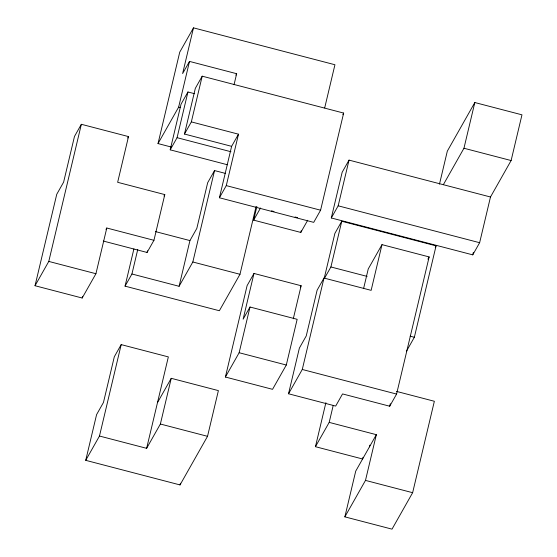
<?xml version="1.0" encoding="UTF-8"?>
<svg xmlns="http://www.w3.org/2000/svg" width="557" height="557" viewBox="0 0 557 557"><rect width="100%" height="100%" fill="white"/><g stroke="black" fill="none" stroke-linecap="round" stroke-linejoin="round"><path stroke-width="0.84" d="M153.941 240.304L106.791 228.008L95.929 273.724L82.178 298.023L35.028 285.727L56.744 194.302L63.616 182.153L74.478 136.437L81.35 124.288L128.5 136.583L117.645 182.299L164.795 194.595L153.941 240.304L147.069 252.46L103.282 241.042M35.028 285.727L48.779 261.421L81.35 124.288M82.178 298.023L82.582 296.331M171.493 147.09L158.021 143.581L179.737 52.156L193.481 27.85L334.938 64.744L324.689 107.912M256.067 206.563L239.983 274.288L219.361 310.743L125.053 286.145L133.903 248.902M85.729 460.333L96.584 414.624L103.463 402.467L114.317 356.759L121.189 344.609L168.346 356.905L146.63 448.329L99.48 436.034L85.729 460.333L180.029 484.931L207.531 436.319L218.393 390.61L171.236 378.314L157.485 402.614M125.053 286.145L131.932 273.995L137.76 249.445M193.481 27.85L182.626 73.559L189.505 61.409L236.655 73.705L234.044 84.713M99.48 436.034L121.189 344.609M158.021 143.581L178.644 107.125L189.505 61.409M227.458 164.768L170.205 149.833L181.06 104.124L187.939 91.975L194.672 93.729M147.069 252.46L147.466 250.768M170.205 149.833L177.077 137.683L187.939 91.975M184.471 134.042L195.326 88.333L202.198 76.177L343.655 113.071L320.588 210.205L313.709 222.361L219.409 197.763L231.621 146.338L238.493 134.188L191.343 121.892L184.471 134.042L231.621 146.338M191.343 121.892L202.198 76.177M131.932 273.995L179.082 286.291L189.937 240.582L196.816 228.426L207.67 182.717L214.542 170.567L225.494 173.422M179.082 286.291L192.833 261.992L214.542 170.567M146.63 448.329L160.381 424.023L171.236 378.314M219.409 197.763L226.281 185.613L238.493 134.188M180.029 484.931L180.433 483.232M307.68 220.287L300.808 232.436L253.651 220.14L256.868 206.598M253.985 273.452L243.131 319.168L250.002 307.011L297.153 319.314L286.298 365.023L272.547 389.329L225.397 377.033L247.106 285.609L253.985 273.452L301.135 285.748L293.295 318.764M225.397 377.033L239.148 352.727L250.002 307.011M300.808 232.436L301.205 230.744M288.526 393.778L299.381 348.069L306.253 335.913L317.114 290.204L323.986 278.047L371.143 290.35L381.998 244.634L429.148 256.93L396.577 394.071L389.705 406.22L342.548 393.924L335.676 406.074L288.526 393.778L302.277 369.472L323.986 278.047M490.487 196.997L479.633 242.706L472.754 254.862L331.297 217.968L342.158 172.259L349.03 160.11L490.487 196.997L511.117 160.541L521.972 114.826L474.822 102.53L447.32 151.142L439.473 184.151M331.297 217.968L338.176 205.818L349.03 160.11M324.23 278.27L334.882 233.404L341.761 221.254L436.068 245.846L414.352 337.27L406.436 351.265M324.432 278.403L330.907 266.963L341.761 221.254M362.997 457.297L362.593 458.989L315.443 446.693L325.894 402.676M315.443 446.693L329.194 422.387L333.211 405.454M363.624 288.408L368.247 268.94L381.998 244.634M396.466 391.39L434.356 401.27L412.64 492.694L392.017 529.15L344.86 516.854L355.721 471.138L376.344 434.683L329.194 422.387M369.472 446.839L369.869 445.14M344.86 516.854L365.489 480.399L376.344 434.683M389.705 406.22L390.304 403.679M443.337 184.701L463.96 148.246L474.822 102.53M472.754 254.862L473.359 252.321M127.692 138.018L128.5 136.583M105.983 229.442L106.791 228.008M163.988 196.022L164.795 194.595M235.848 75.139L236.655 73.705M253.651 220.14L260.53 207.991M342.847 114.498L343.655 113.071M300.327 287.182L301.135 285.748M427.901 259.144L429.148 256.93M435.254 247.273L436.068 245.846M463.96 148.246L511.117 160.541M178.644 107.125L180.329 107.564M177.077 137.683L230.967 151.741M338.176 205.818L479.633 242.706M226.281 185.613L320.588 210.205M271.475 210.845L274.002 211.507M295.05 216.993L297.577 217.655M330.907 266.963L367.112 276.404M155.417 231.58L189.937 240.582M192.833 261.992L239.983 274.288M410.14 336.17L414.352 337.27M48.779 261.421L95.929 273.724M239.148 352.727L286.298 365.023M302.277 369.472L396.577 394.071M160.381 424.023L207.531 436.319M365.489 480.399L412.64 492.694"/></g></svg>
